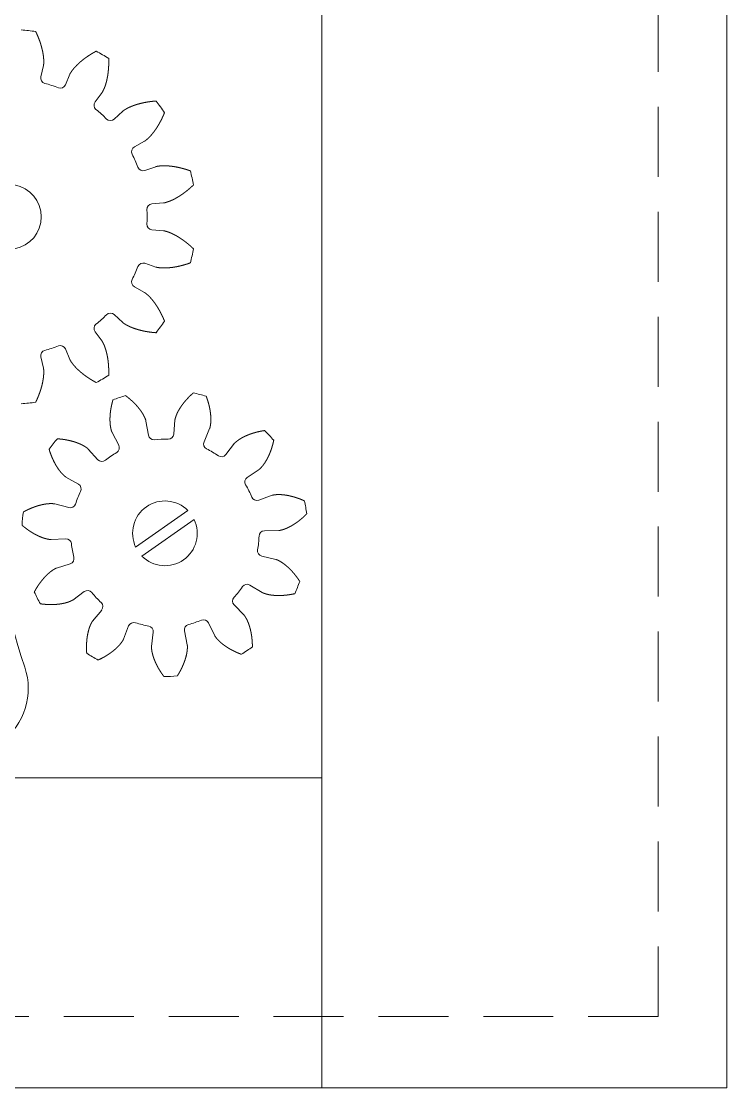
# Model space of a CAD drawing. Header units: millimetres. Extents: x 25 to 635, y 25 to 330.
# Drawn here: x 570.9 to 635, y 25.4 to 122.2 of the extents above; entities that cross this region are included whole.
import ezdxf

# ---------------------------------------------------------------- set-up
doc = ezdxf.new("R2010")
doc.units = ezdxf.units.MM
doc.header["$MEASUREMENT"] = 0
doc.linetypes.add('HIDDEN', pattern=[0.375, 0.25, -0.125])
doc.layers.get('0').update_dxf_attribs({"lineweight": 0})
for name, color, linetype, lineweight in [('Bounding Box', 7, 'Continuous', 0), ('Safe Area', 7, 'HIDDEN', 0), ('Single Set', 7, 'Continuous', 0)]:
    doc.layers.add(name, color=color, linetype=linetype, lineweight=lineweight)

# ---------------------------------------------------------------- blocks, each defined once
blk = doc.blocks.new('*U2')
at = {"layer": 'Single Set', "color": 3}
for p, q in [((15.377, 28.712), (15.611, 29.742)), ((18.016, 28.961), (17.6, 27.99)), ((20.297, 26.433), (20.929, 27.279)), ((22.809, 25.587), (22.034, 24.869)), ((23.864, 22.35), (24.786, 22.865)), ((25.815, 20.555), (24.815, 20.214)), ((25.462, 17.169), (26.514, 17.264)), ((26.514, 14.736), (25.462, 14.831)), ((24.815, 11.786), (25.815, 11.445)), ((24.786, 9.135), (23.864, 9.65)), ((22.034, 7.131), (22.809, 6.413)), ((20.929, 4.721), (20.297, 5.567)), ((17.6, 4.01), (18.016, 3.039)), ((15.611, 2.258), (15.377, 3.288)), ((25.137, -3.816), (24.919, -2.532)), ((27.554, -2.428), (27.438, -3.724)), ((21.843, -3.57), (22.446, -4.723)), ((30.193, -4.416), (30.703, -3.218)), ((32.976, -4.555), (32.178, -5.583)), ((20.56, -6.044), (19.683, -5.082)), ((17.656, -7.618), (18.787, -8.262)), ((34.121, -7.654), (35.198, -6.922)), ((36.388, -9.275), (35.16, -9.709)), ((17.914, -10.393), (16.656, -10.059)), ((35.675, -12.502), (36.977, -12.468)), ((16.322, -13.288), (17.622, -13.218)), ((18.04, -15.482), (16.8, -15.881)), ((36.705, -15.091), (35.438, -14.792)), ((34.362, -17.42), (35.475, -18.096)), ((18.265, -18.779), (19.321, -18.017)), ((33.828, -20.155), (32.924, -19.219)), ((20.897, -19.696), (20.07, -20.701)), ((22.868, -22.347), (23.345, -21.136)), ((30.598, -20.848), (31.169, -22.018)), ((25.578, -21.696), (25.426, -22.989)), ((28.67, -22.86), (28.416, -21.584))]:
    blk.add_line(p, q, dxfattribs=at)
at = {"layer": 'Single Set', "color": 1}
for points in [[(12.975, 18.895, -0.842075), (12.975, 13.105)], [(28.728, -10.654), (23.985, -13.975, -0.842075)], [(29.301, -11.474, -0.842075), (24.559, -14.794)]]:
    blk.add_lwpolyline(points, format="xyb", close=True, dxfattribs=at)
at = {"layer": 'Single Set', "color": 3}
blk.add_lwpolyline([(11.231, -8.733, 0.082387), (13.91, -24.878, -1.397795), (2.552, -24.878, 0.082387), (5.231, -8.733), (5.231, -2.816), (11.231, -2.816)], format="xyb", close=True, dxfattribs=at)
for centre, radius, start, end in [((12.475, 16), 17, 81.78773, 86.21227), ((12.475, 16), 17, 57.78773, 62.21227), ((15.865, 28.601), 0.5, 167.18967, 254.9466), ((12.475, 16), 12.549, 69.0534, 74.9466), ((17.14, 28.187), 0.5, 249.0534, 336.81033), ((20.697, 26.133), 0.5, 143.18967, 230.9466), ((12.475, 16), 17, 33.78773, 38.21227), ((12.475, 16), 12.549, 45.0534, 50.9466), ((21.694, 25.236), 0.5, 225.0534, 312.81033), ((24.108, 21.913), 0.5, 119.18967, 206.9466), ((12.475, 16), 12.549, 21.0534, 26.9466), ((24.654, 20.688), 0.5, 201.0534, 288.81033), ((12.475, 16), 17, 9.78773, 14.21227), ((25.507, 16.671), 0.5, 95.18967, 182.9466), ((12.475, 16), 12.549, 357.0534, 2.9466), ((25.507, 15.329), 0.5, 177.0534, 264.81033), ((12.475, 16), 17, 345.78773, 350.21227), ((24.654, 11.312), 0.5, 71.18967, 158.9466), ((12.475, 16), 12.549, 333.0534, 338.9466), ((24.108, 10.087), 0.5, 153.0534, 240.81033), ((12.475, 16), 12.549, 309.0534, 314.9466), ((21.694, 6.764), 0.5, 47.18967, 134.9466), ((20.697, 5.867), 0.5, 129.0534, 216.81033), ((12.475, 16), 17, 321.78773, 326.21227), ((15.865, 3.399), 0.5, 105.0534, 192.81033), ((12.475, 16), 12.549, 285.0534, 290.9466), ((17.14, 3.813), 0.5, 23.18967, 110.9466), ((12.475, 16), 17, 297.78773, 302.21227), ((26.643, -12.724), 13, 73.24016, 78.57802), ((12.475, 16), 17, 273.78773, 278.21227), ((26.643, -12.724), 13, 105.96744, 111.30529), ((25.63, -3.732), 0.5, 189.65004, 276.42606), ((26.94, -3.68), 0.5, 268.1194, 354.89542), ((26.643, -12.724), 13, 40.51289, 45.85074), ((26.643, -12.724), 13, 138.69471, 144.03256), ((22.003, -4.955), 0.5, 300.84667, 27.62269), ((26.643, -12.724), 8.549, 88.1194, 96.42606), ((30.653, -4.612), 0.5, 156.92276, 243.69879), ((26.643, -12.724), 8.549, 120.84667, 129.15333), ((26.643, -12.724), 8.549, 55.39212, 63.69879), ((31.783, -5.276), 0.5, 235.39212, 322.16815), ((20.93, -5.707), 0.5, 222.37731, 309.15333), ((34.402, -8.067), 0.5, 124.19549, 210.97151), ((18.54, -8.697), 0.5, 333.57394, 60.34996), ((26.643, -12.724), 8.549, 22.66485, 30.97151), ((26.643, -12.724), 8.549, 153.57394, 161.8806), ((34.994, -9.237), 0.5, 202.66485, 289.44087), ((18.043, -9.91), 0.5, 255.10458, 341.8806), ((26.643, -12.724), 13, 7.78562, 13.12347), ((26.643, -12.724), 13, 171.42198, 176.75984), ((35.688, -13.002), 0.5, 91.46822, 178.24424), ((17.649, -13.717), 0.5, 6.30121, 93.07724), ((26.643, -12.724), 8.549, 349.93758, 358.24424), ((26.643, -12.724), 8.549, 186.30121, 194.60788), ((35.553, -14.305), 0.5, 169.93758, 256.7136), ((17.887, -15.006), 0.5, 287.83185, 14.60788), ((34.102, -17.848), 0.5, 58.74094, 145.51697), ((26.643, -12.724), 13, 335.05835, 340.3962), ((26.643, -12.724), 13, 204.14926, 209.48711), ((19.613, -18.423), 0.5, 39.02849, 125.80451), ((26.643, -12.724), 8.549, 219.02849, 227.33515), ((26.643, -12.724), 8.549, 317.2103, 325.51697), ((20.51, -19.378), 0.5, 320.55913, 47.33515), ((33.284, -18.871), 0.5, 137.2103, 223.98633), ((23.81, -21.319), 0.5, 71.75576, 158.53178), ((26.643, -12.724), 8.549, 251.75576, 260.06242), ((25.082, -21.638), 0.5, 353.2864, 80.06242), ((28.906, -21.486), 0.5, 104.48303, 191.25906), ((26.643, -12.724), 8.549, 284.48303, 292.7897), ((30.148, -21.067), 0.5, 26.01367, 112.7897), ((26.643, -12.724), 13, 302.33107, 307.66893), ((26.643, -12.724), 13, 236.87653, 242.21438), ((26.643, -12.724), 13, 269.6038, 274.94165)]:
    blk.add_arc(centre, radius, start, end, dxfattribs=at)
for points in [[(15.611, 29.742), (15.613, 29.751), (15.617, 29.767), (15.621, 29.793), (15.626, 29.827), (15.63, 29.869), (15.633, 29.912), (15.634, 29.955), (15.636, 29.999), (15.637, 30.042), (15.637, 30.085), (15.637, 30.129), (15.637, 30.172), (15.636, 30.216), (15.634, 30.259), (15.632, 30.303), (15.629, 30.347), (15.625, 30.391), (15.622, 30.435), (15.617, 30.479), (15.613, 30.523), (15.608, 30.567), (15.602, 30.611), (15.597, 30.655), (15.59, 30.699), (15.584, 30.744), (15.577, 30.788), (15.569, 30.832), (15.561, 30.877), (15.553, 30.921), (15.545, 30.965), (15.536, 31.01), (15.527, 31.054), (15.517, 31.098), (15.507, 31.143), (15.497, 31.187), (15.486, 31.232), (15.475, 31.276), (15.464, 31.321), (15.453, 31.365), (15.441, 31.409), (15.428, 31.454), (15.416, 31.498), (15.403, 31.543), (15.39, 31.587), (15.376, 31.632), (15.363, 31.676), (15.349, 31.721), (15.334, 31.765), (15.319, 31.809), (15.304, 31.854), (15.289, 31.898), (15.274, 31.943), (15.258, 31.987), (15.242, 32.031), (15.225, 32.076), (15.209, 32.12), (15.192, 32.164), (15.174, 32.209), (15.157, 32.253), (15.139, 32.297), (15.121, 32.341), (15.102, 32.385), (15.084, 32.43), (15.065, 32.474), (15.046, 32.518), (15.026, 32.562), (15.006, 32.606), (14.986, 32.65), (14.966, 32.694), (14.946, 32.738), (14.929, 32.773), (14.916, 32.799), (14.908, 32.817), (14.904, 32.826)], [(18.016, 28.961), (18.019, 28.969), (18.026, 28.984), (18.038, 29.008), (18.054, 29.038), (18.076, 29.075), (18.099, 29.111), (18.123, 29.147), (18.147, 29.183), (18.172, 29.218), (18.197, 29.254), (18.222, 29.289), (18.248, 29.324), (18.274, 29.358), (18.301, 29.393), (18.329, 29.427), (18.357, 29.461), (18.386, 29.494), (18.415, 29.527), (18.444, 29.56), (18.474, 29.593), (18.504, 29.626), (18.534, 29.659), (18.564, 29.691), (18.596, 29.723), (18.627, 29.755), (18.659, 29.787), (18.691, 29.818), (18.723, 29.849), (18.756, 29.88), (18.789, 29.911), (18.822, 29.942), (18.855, 29.972), (18.889, 30.003), (18.923, 30.033), (18.958, 30.063), (18.992, 30.092), (19.027, 30.122), (19.063, 30.151), (19.098, 30.18), (19.134, 30.209), (19.17, 30.238), (19.206, 30.267), (19.243, 30.295), (19.28, 30.323), (19.317, 30.351), (19.354, 30.379), (19.391, 30.407), (19.429, 30.434), (19.467, 30.462), (19.505, 30.489), (19.544, 30.516), (19.582, 30.543), (19.621, 30.569), (19.66, 30.596), (19.7, 30.622), (19.739, 30.648), (19.779, 30.674), (19.819, 30.699), (19.859, 30.725), (19.9, 30.75), (19.94, 30.775), (19.981, 30.8), (20.022, 30.825), (20.064, 30.85), (20.105, 30.874), (20.147, 30.898), (20.189, 30.922), (20.231, 30.946), (20.273, 30.97), (20.315, 30.993), (20.349, 31.012), (20.375, 31.026), (20.392, 31.035), (20.401, 31.04)], [(20.929, 27.279), (20.935, 27.286), (20.945, 27.299), (20.959, 27.321), (20.977, 27.35), (20.998, 27.387), (21.018, 27.425), (21.037, 27.464), (21.056, 27.503), (21.075, 27.542), (21.093, 27.581), (21.111, 27.621), (21.128, 27.661), (21.145, 27.701), (21.161, 27.742), (21.176, 27.783), (21.192, 27.824), (21.206, 27.866), (21.221, 27.907), (21.235, 27.949), (21.249, 27.991), (21.262, 28.034), (21.275, 28.076), (21.288, 28.119), (21.3, 28.162), (21.312, 28.205), (21.323, 28.248), (21.335, 28.292), (21.345, 28.335), (21.356, 28.379), (21.366, 28.423), (21.376, 28.467), (21.386, 28.511), (21.395, 28.556), (21.404, 28.601), (21.413, 28.645), (21.421, 28.69), (21.429, 28.735), (21.437, 28.78), (21.445, 28.826), (21.452, 28.871), (21.459, 28.917), (21.465, 28.962), (21.472, 29.008), (21.478, 29.054), (21.484, 29.1), (21.489, 29.147), (21.494, 29.193), (21.499, 29.239), (21.504, 29.286), (21.508, 29.332), (21.512, 29.379), (21.516, 29.426), (21.52, 29.473), (21.523, 29.52), (21.526, 29.567), (21.529, 29.615), (21.531, 29.662), (21.534, 29.71), (21.536, 29.757), (21.537, 29.805), (21.539, 29.853), (21.54, 29.9), (21.541, 29.948), (21.541, 29.996), (21.542, 30.044), (21.542, 30.093), (21.542, 30.141), (21.541, 30.189), (21.541, 30.238), (21.54, 30.286), (21.539, 30.325), (21.538, 30.354), (21.538, 30.374), (21.537, 30.383)], [(22.809, 25.587), (22.815, 25.593), (22.828, 25.604), (22.847, 25.621), (22.874, 25.642), (22.909, 25.667), (22.945, 25.69), (22.982, 25.713), (23.018, 25.736), (23.055, 25.759), (23.093, 25.781), (23.13, 25.803), (23.168, 25.824), (23.206, 25.845), (23.245, 25.865), (23.284, 25.885), (23.324, 25.904), (23.363, 25.923), (23.403, 25.942), (23.444, 25.96), (23.484, 25.979), (23.525, 25.996), (23.566, 26.014), (23.607, 26.031), (23.648, 26.047), (23.69, 26.064), (23.732, 26.08), (23.774, 26.095), (23.816, 26.111), (23.858, 26.126), (23.901, 26.141), (23.944, 26.155), (23.987, 26.169), (24.03, 26.183), (24.074, 26.197), (24.117, 26.21), (24.161, 26.223), (24.205, 26.236), (24.249, 26.249), (24.293, 26.261), (24.338, 26.273), (24.382, 26.284), (24.427, 26.296), (24.472, 26.307), (24.517, 26.318), (24.562, 26.328), (24.608, 26.338), (24.653, 26.348), (24.699, 26.358), (24.745, 26.368), (24.791, 26.377), (24.837, 26.386), (24.883, 26.395), (24.929, 26.403), (24.976, 26.411), (25.022, 26.419), (25.069, 26.427), (25.116, 26.434), (25.163, 26.442), (25.21, 26.448), (25.257, 26.455), (25.305, 26.462), (25.352, 26.468), (25.4, 26.474), (25.447, 26.479), (25.495, 26.485), (25.543, 26.49), (25.591, 26.495), (25.639, 26.5), (25.687, 26.504), (25.736, 26.508), (25.774, 26.511), (25.804, 26.514), (25.823, 26.515), (25.833, 26.516)], [(24.786, 22.865), (24.794, 22.869), (24.808, 22.878), (24.83, 22.891), (24.859, 22.911), (24.893, 22.936), (24.927, 22.963), (24.96, 22.99), (24.993, 23.018), (25.026, 23.047), (25.058, 23.075), (25.091, 23.104), (25.123, 23.134), (25.155, 23.164), (25.186, 23.194), (25.217, 23.225), (25.247, 23.257), (25.278, 23.289), (25.308, 23.321), (25.338, 23.353), (25.367, 23.386), (25.397, 23.419), (25.426, 23.453), (25.455, 23.487), (25.484, 23.521), (25.512, 23.556), (25.54, 23.59), (25.568, 23.626), (25.596, 23.661), (25.623, 23.697), (25.65, 23.733), (25.678, 23.769), (25.704, 23.806), (25.731, 23.842), (25.757, 23.879), (25.783, 23.917), (25.809, 23.954), (25.835, 23.992), (25.861, 24.03), (25.886, 24.069), (25.911, 24.107), (25.936, 24.146), (25.96, 24.185), (25.985, 24.225), (26.009, 24.264), (26.033, 24.304), (26.057, 24.344), (26.081, 24.384), (26.104, 24.424), (26.127, 24.465), (26.15, 24.506), (26.173, 24.547), (26.195, 24.588), (26.218, 24.63), (26.24, 24.671), (26.262, 24.713), (26.284, 24.755), (26.305, 24.798), (26.327, 24.84), (26.348, 24.883), (26.369, 24.926), (26.389, 24.969), (26.41, 25.012), (26.43, 25.055), (26.45, 25.099), (26.47, 25.143), (26.49, 25.187), (26.51, 25.231), (26.529, 25.275), (26.548, 25.319), (26.567, 25.364), (26.582, 25.4), (26.593, 25.427), (26.6, 25.445), (26.604, 25.454)], [(25.815, 20.555), (25.823, 20.558), (25.839, 20.563), (25.864, 20.57), (25.897, 20.579), (25.939, 20.587), (25.981, 20.594), (26.024, 20.6), (26.067, 20.606), (26.11, 20.612), (26.153, 20.617), (26.196, 20.621), (26.239, 20.626), (26.283, 20.629), (26.327, 20.632), (26.37, 20.634), (26.414, 20.636), (26.458, 20.637), (26.502, 20.638), (26.547, 20.638), (26.591, 20.638), (26.635, 20.638), (26.68, 20.637), (26.724, 20.636), (26.769, 20.634), (26.813, 20.632), (26.858, 20.63), (26.903, 20.627), (26.948, 20.624), (26.993, 20.621), (27.038, 20.617), (27.083, 20.613), (27.128, 20.608), (27.173, 20.603), (27.218, 20.598), (27.264, 20.592), (27.309, 20.587), (27.354, 20.58), (27.4, 20.574), (27.445, 20.567), (27.49, 20.56), (27.536, 20.552), (27.581, 20.544), (27.627, 20.536), (27.673, 20.528), (27.718, 20.519), (27.764, 20.51), (27.81, 20.501), (27.855, 20.491), (27.901, 20.481), (27.947, 20.471), (27.992, 20.46), (28.038, 20.449), (28.084, 20.438), (28.13, 20.427), (28.176, 20.415), (28.221, 20.403), (28.267, 20.391), (28.313, 20.378), (28.359, 20.365), (28.405, 20.352), (28.451, 20.339), (28.496, 20.325), (28.542, 20.311), (28.588, 20.297), (28.634, 20.283), (28.68, 20.268), (28.726, 20.253), (28.772, 20.238), (28.818, 20.222), (28.863, 20.206), (28.9, 20.193), (28.928, 20.184), (28.946, 20.177), (28.955, 20.174)], [(26.514, 17.264), (26.523, 17.265), (26.54, 17.267), (26.565, 17.27), (26.599, 17.276), (26.641, 17.286), (26.682, 17.296), (26.724, 17.308), (26.765, 17.32), (26.807, 17.333), (26.848, 17.346), (26.89, 17.359), (26.931, 17.373), (26.972, 17.387), (27.013, 17.402), (27.054, 17.418), (27.095, 17.434), (27.135, 17.451), (27.176, 17.469), (27.217, 17.486), (27.257, 17.504), (27.297, 17.522), (27.338, 17.541), (27.378, 17.56), (27.418, 17.58), (27.458, 17.6), (27.498, 17.62), (27.538, 17.641), (27.577, 17.662), (27.617, 17.684), (27.657, 17.705), (27.696, 17.728), (27.735, 17.75), (27.775, 17.773), (27.814, 17.796), (27.853, 17.82), (27.892, 17.843), (27.931, 17.867), (27.97, 17.892), (28.008, 17.917), (28.047, 17.942), (28.085, 17.967), (28.124, 17.993), (28.162, 18.019), (28.2, 18.045), (28.238, 18.071), (28.276, 18.098), (28.314, 18.125), (28.352, 18.153), (28.39, 18.181), (28.428, 18.208), (28.465, 18.237), (28.502, 18.265), (28.54, 18.294), (28.577, 18.323), (28.614, 18.352), (28.651, 18.382), (28.688, 18.412), (28.725, 18.442), (28.761, 18.472), (28.798, 18.503), (28.834, 18.534), (28.871, 18.565), (28.907, 18.596), (28.943, 18.628), (28.979, 18.66), (29.015, 18.692), (29.051, 18.724), (29.086, 18.757), (29.122, 18.79), (29.157, 18.823), (29.186, 18.85), (29.207, 18.87), (29.221, 18.883), (29.228, 18.89)], [(26.514, 14.736), (26.523, 14.735), (26.54, 14.733), (26.565, 14.73), (26.599, 14.724), (26.641, 14.714), (26.682, 14.704), (26.724, 14.692), (26.765, 14.68), (26.807, 14.667), (26.848, 14.654), (26.89, 14.641), (26.931, 14.627), (26.972, 14.613), (27.013, 14.598), (27.054, 14.582), (27.095, 14.566), (27.135, 14.549), (27.176, 14.531), (27.217, 14.514), (27.257, 14.496), (27.297, 14.478), (27.338, 14.459), (27.378, 14.44), (27.418, 14.42), (27.458, 14.4), (27.498, 14.38), (27.538, 14.359), (27.577, 14.338), (27.617, 14.316), (27.657, 14.295), (27.696, 14.272), (27.735, 14.25), (27.775, 14.227), (27.814, 14.204), (27.853, 14.18), (27.892, 14.157), (27.931, 14.133), (27.97, 14.108), (28.008, 14.083), (28.047, 14.058), (28.085, 14.033), (28.124, 14.007), (28.162, 13.981), (28.2, 13.955), (28.238, 13.929), (28.276, 13.902), (28.314, 13.875), (28.352, 13.847), (28.39, 13.819), (28.428, 13.792), (28.465, 13.763), (28.502, 13.735), (28.54, 13.706), (28.577, 13.677), (28.614, 13.648), (28.651, 13.618), (28.688, 13.588), (28.725, 13.558), (28.761, 13.528), (28.798, 13.497), (28.834, 13.466), (28.871, 13.435), (28.907, 13.404), (28.943, 13.372), (28.979, 13.34), (29.015, 13.308), (29.051, 13.276), (29.086, 13.243), (29.122, 13.21), (29.157, 13.177), (29.186, 13.15), (29.207, 13.13), (29.221, 13.117), (29.228, 13.11)], [(25.815, 11.445), (25.823, 11.442), (25.839, 11.437), (25.864, 11.43), (25.897, 11.421), (25.939, 11.413), (25.981, 11.406), (26.024, 11.4), (26.067, 11.394), (26.11, 11.388), (26.153, 11.383), (26.196, 11.379), (26.239, 11.374), (26.283, 11.371), (26.327, 11.368), (26.37, 11.366), (26.414, 11.364), (26.458, 11.363), (26.502, 11.362), (26.547, 11.362), (26.591, 11.362), (26.635, 11.362), (26.68, 11.363), (26.724, 11.364), (26.769, 11.366), (26.813, 11.368), (26.858, 11.37), (26.903, 11.373), (26.948, 11.376), (26.993, 11.379), (27.038, 11.383), (27.083, 11.387), (27.128, 11.392), (27.173, 11.397), (27.218, 11.402), (27.264, 11.408), (27.309, 11.413), (27.354, 11.42), (27.4, 11.426), (27.445, 11.433), (27.49, 11.44), (27.536, 11.448), (27.581, 11.456), (27.627, 11.464), (27.673, 11.472), (27.718, 11.481), (27.764, 11.49), (27.81, 11.499), (27.855, 11.509), (27.901, 11.519), (27.947, 11.529), (27.992, 11.54), (28.038, 11.551), (28.084, 11.562), (28.13, 11.573), (28.176, 11.585), (28.221, 11.597), (28.267, 11.609), (28.313, 11.622), (28.359, 11.635), (28.405, 11.648), (28.451, 11.661), (28.496, 11.675), (28.542, 11.689), (28.588, 11.703), (28.634, 11.717), (28.68, 11.732), (28.726, 11.747), (28.772, 11.762), (28.818, 11.778), (28.863, 11.794), (28.9, 11.807), (28.928, 11.816), (28.946, 11.823), (28.955, 11.826)], [(24.786, 9.135), (24.794, 9.131), (24.808, 9.122), (24.83, 9.109), (24.859, 9.089), (24.893, 9.064), (24.927, 9.037), (24.96, 9.01), (24.993, 8.982), (25.026, 8.953), (25.058, 8.925), (25.091, 8.896), (25.123, 8.866), (25.155, 8.836), (25.186, 8.806), (25.217, 8.775), (25.247, 8.743), (25.278, 8.711), (25.308, 8.679), (25.338, 8.647), (25.367, 8.614), (25.397, 8.581), (25.426, 8.547), (25.455, 8.513), (25.484, 8.479), (25.512, 8.444), (25.54, 8.41), (25.568, 8.374), (25.596, 8.339), (25.623, 8.303), (25.65, 8.267), (25.678, 8.231), (25.704, 8.194), (25.731, 8.158), (25.757, 8.121), (25.783, 8.083), (25.809, 8.046), (25.835, 8.008), (25.861, 7.97), (25.886, 7.931), (25.911, 7.893), (25.936, 7.854), (25.96, 7.815), (25.985, 7.775), (26.009, 7.736), (26.033, 7.696), (26.057, 7.656), (26.081, 7.616), (26.104, 7.576), (26.127, 7.535), (26.15, 7.494), (26.173, 7.453), (26.195, 7.412), (26.218, 7.37), (26.24, 7.329), (26.262, 7.287), (26.284, 7.245), (26.305, 7.202), (26.327, 7.16), (26.348, 7.117), (26.369, 7.074), (26.389, 7.031), (26.41, 6.988), (26.43, 6.945), (26.45, 6.901), (26.47, 6.857), (26.49, 6.813), (26.51, 6.769), (26.529, 6.725), (26.548, 6.681), (26.567, 6.636), (26.582, 6.6), (26.593, 6.573), (26.6, 6.555), (26.604, 6.546)], [(22.809, 6.413), (22.815, 6.407), (22.828, 6.396), (22.847, 6.379), (22.874, 6.358), (22.909, 6.333), (22.945, 6.31), (22.982, 6.287), (23.018, 6.264), (23.055, 6.241), (23.093, 6.219), (23.13, 6.197), (23.168, 6.176), (23.206, 6.155), (23.245, 6.135), (23.284, 6.115), (23.324, 6.096), (23.363, 6.077), (23.403, 6.058), (23.444, 6.04), (23.484, 6.021), (23.525, 6.004), (23.566, 5.986), (23.607, 5.969), (23.648, 5.953), (23.69, 5.936), (23.732, 5.92), (23.774, 5.905), (23.816, 5.889), (23.858, 5.874), (23.901, 5.859), (23.944, 5.845), (23.987, 5.831), (24.03, 5.817), (24.074, 5.803), (24.117, 5.79), (24.161, 5.777), (24.205, 5.764), (24.249, 5.751), (24.293, 5.739), (24.338, 5.727), (24.382, 5.716), (24.427, 5.704), (24.472, 5.693), (24.517, 5.682), (24.562, 5.672), (24.608, 5.662), (24.653, 5.652), (24.699, 5.642), (24.745, 5.632), (24.791, 5.623), (24.837, 5.614), (24.883, 5.605), (24.929, 5.597), (24.976, 5.589), (25.022, 5.581), (25.069, 5.573), (25.116, 5.566), (25.163, 5.558), (25.21, 5.552), (25.257, 5.545), (25.305, 5.538), (25.352, 5.532), (25.4, 5.526), (25.447, 5.521), (25.495, 5.515), (25.543, 5.51), (25.591, 5.505), (25.639, 5.5), (25.687, 5.496), (25.736, 5.492), (25.774, 5.489), (25.804, 5.486), (25.823, 5.485), (25.833, 5.484)], [(20.929, 4.721), (20.935, 4.714), (20.945, 4.701), (20.959, 4.679), (20.977, 4.65), (20.998, 4.613), (21.018, 4.575), (21.037, 4.536), (21.056, 4.497), (21.075, 4.458), (21.093, 4.419), (21.111, 4.379), (21.128, 4.339), (21.145, 4.299), (21.161, 4.258), (21.176, 4.217), (21.192, 4.176), (21.206, 4.134), (21.221, 4.093), (21.235, 4.051), (21.249, 4.009), (21.262, 3.966), (21.275, 3.924), (21.288, 3.881), (21.3, 3.838), (21.312, 3.795), (21.323, 3.752), (21.335, 3.708), (21.345, 3.665), (21.356, 3.621), (21.366, 3.577), (21.376, 3.533), (21.386, 3.489), (21.395, 3.444), (21.404, 3.399), (21.413, 3.355), (21.421, 3.31), (21.429, 3.265), (21.437, 3.22), (21.445, 3.174), (21.452, 3.129), (21.459, 3.083), (21.465, 3.038), (21.472, 2.992), (21.478, 2.946), (21.484, 2.9), (21.489, 2.853), (21.494, 2.807), (21.499, 2.761), (21.504, 2.714), (21.508, 2.668), (21.512, 2.621), (21.516, 2.574), (21.52, 2.527), (21.523, 2.48), (21.526, 2.433), (21.529, 2.385), (21.531, 2.338), (21.534, 2.29), (21.536, 2.243), (21.537, 2.195), (21.539, 2.147), (21.54, 2.1), (21.541, 2.052), (21.541, 2.004), (21.542, 1.956), (21.542, 1.907), (21.542, 1.859), (21.541, 1.811), (21.541, 1.762), (21.54, 1.714), (21.539, 1.675), (21.538, 1.646), (21.538, 1.626), (21.537, 1.617)], [(18.016, 3.039), (18.019, 3.031), (18.026, 3.016), (18.038, 2.992), (18.054, 2.962), (18.076, 2.925), (18.099, 2.889), (18.123, 2.853), (18.147, 2.817), (18.172, 2.782), (18.197, 2.746), (18.222, 2.711), (18.248, 2.676), (18.274, 2.642), (18.301, 2.607), (18.329, 2.573), (18.357, 2.539), (18.386, 2.506), (18.415, 2.473), (18.444, 2.44), (18.474, 2.407), (18.504, 2.374), (18.534, 2.341), (18.564, 2.309), (18.596, 2.277), (18.627, 2.245), (18.659, 2.213), (18.691, 2.182), (18.723, 2.151), (18.756, 2.12), (18.789, 2.089), (18.822, 2.058), (18.855, 2.028), (18.889, 1.997), (18.923, 1.967), (18.958, 1.937), (18.992, 1.908), (19.027, 1.878), (19.063, 1.849), (19.098, 1.82), (19.134, 1.791), (19.17, 1.762), (19.206, 1.733), (19.243, 1.705), (19.28, 1.677), (19.317, 1.649), (19.354, 1.621), (19.391, 1.593), (19.429, 1.566), (19.467, 1.538), (19.505, 1.511), (19.544, 1.484), (19.582, 1.457), (19.621, 1.431), (19.66, 1.404), (19.7, 1.378), (19.739, 1.352), (19.779, 1.326), (19.819, 1.301), (19.859, 1.275), (19.9, 1.25), (19.94, 1.225), (19.981, 1.2), (20.022, 1.175), (20.064, 1.15), (20.105, 1.126), (20.147, 1.102), (20.189, 1.078), (20.231, 1.054), (20.273, 1.03), (20.315, 1.007), (20.349, 0.988), (20.375, 0.974), (20.392, 0.965), (20.401, 0.96)], [(15.611, 2.258), (15.613, 2.249), (15.617, 2.233), (15.621, 2.207), (15.626, 2.173), (15.63, 2.131), (15.633, 2.088), (15.634, 2.045), (15.636, 2.001), (15.637, 1.958), (15.637, 1.915), (15.637, 1.871), (15.637, 1.828), (15.636, 1.784), (15.634, 1.741), (15.632, 1.697), (15.629, 1.653), (15.625, 1.609), (15.622, 1.565), (15.617, 1.521), (15.613, 1.477), (15.608, 1.433), (15.602, 1.389), (15.597, 1.345), (15.59, 1.301), (15.584, 1.256), (15.577, 1.212), (15.569, 1.168), (15.561, 1.123), (15.553, 1.079), (15.545, 1.035), (15.536, 0.99), (15.527, 0.946), (15.517, 0.902), (15.507, 0.857), (15.497, 0.813), (15.486, 0.768), (15.475, 0.724), (15.464, 0.679), (15.453, 0.635), (15.441, 0.591), (15.428, 0.546), (15.416, 0.502), (15.403, 0.457), (15.39, 0.413), (15.376, 0.368), (15.363, 0.324), (15.349, 0.279), (15.334, 0.235), (15.319, 0.191), (15.304, 0.146), (15.289, 0.102), (15.274, 0.057), (15.258, 0.013), (15.242, -0.031), (15.225, -0.076), (15.209, -0.12), (15.192, -0.164), (15.174, -0.209), (15.157, -0.253), (15.139, -0.297), (15.121, -0.341), (15.102, -0.385), (15.084, -0.43), (15.065, -0.474), (15.046, -0.518), (15.026, -0.562), (15.006, -0.606), (14.986, -0.65), (14.966, -0.694), (14.946, -0.738), (14.929, -0.773), (14.916, -0.799), (14.908, -0.817), (14.904, -0.826)], [(27.554, -2.428), (27.555, -2.42), (27.556, -2.404), (27.56, -2.381), (27.565, -2.349), (27.575, -2.311), (27.585, -2.273), (27.597, -2.235), (27.609, -2.196), (27.621, -2.158), (27.634, -2.12), (27.647, -2.082), (27.661, -2.044), (27.676, -2.007), (27.691, -1.969), (27.707, -1.932), (27.724, -1.894), (27.741, -1.857), (27.758, -1.82), (27.776, -1.783), (27.794, -1.746), (27.812, -1.709), (27.831, -1.672), (27.851, -1.635), (27.871, -1.599), (27.891, -1.562), (27.912, -1.526), (27.933, -1.49), (27.955, -1.454), (27.976, -1.418), (27.999, -1.382), (28.021, -1.346), (28.044, -1.31), (28.068, -1.275), (28.091, -1.239), (28.115, -1.204), (28.14, -1.168), (28.164, -1.133), (28.189, -1.098), (28.215, -1.063), (28.24, -1.029), (28.266, -0.994), (28.293, -0.959), (28.319, -0.925), (28.346, -0.891), (28.374, -0.856), (28.401, -0.822), (28.429, -0.788), (28.457, -0.755), (28.486, -0.721), (28.514, -0.687), (28.543, -0.654), (28.573, -0.62), (28.602, -0.587), (28.632, -0.554), (28.663, -0.521), (28.693, -0.488), (28.724, -0.456), (28.755, -0.423), (28.786, -0.391), (28.818, -0.358), (28.85, -0.326), (28.882, -0.294), (28.914, -0.262), (28.947, -0.231), (28.98, -0.199), (29.013, -0.168), (29.047, -0.136), (29.08, -0.105), (29.114, -0.074), (29.148, -0.043), (29.176, -0.018), (29.197, 0), (29.211, 0.012), (29.218, 0.018)], [(21.843, -3.57), (21.839, -3.563), (21.832, -3.549), (21.822, -3.527), (21.81, -3.498), (21.797, -3.46), (21.785, -3.422), (21.774, -3.384), (21.764, -3.346), (21.754, -3.307), (21.744, -3.268), (21.735, -3.229), (21.726, -3.189), (21.718, -3.15), (21.71, -3.11), (21.703, -3.07), (21.697, -3.029), (21.691, -2.989), (21.686, -2.948), (21.68, -2.907), (21.676, -2.866), (21.671, -2.825), (21.668, -2.784), (21.664, -2.743), (21.661, -2.701), (21.659, -2.66), (21.656, -2.618), (21.655, -2.576), (21.653, -2.534), (21.652, -2.492), (21.651, -2.449), (21.651, -2.407), (21.651, -2.365), (21.651, -2.322), (21.652, -2.279), (21.653, -2.237), (21.655, -2.194), (21.656, -2.151), (21.658, -2.108), (21.661, -2.065), (21.664, -2.022), (21.667, -1.979), (21.67, -1.935), (21.674, -1.892), (21.678, -1.848), (21.683, -1.805), (21.687, -1.761), (21.692, -1.718), (21.698, -1.674), (21.704, -1.63), (21.71, -1.586), (21.716, -1.543), (21.723, -1.499), (21.73, -1.455), (21.737, -1.411), (21.745, -1.367), (21.753, -1.323), (21.761, -1.278), (21.769, -1.234), (21.778, -1.19), (21.787, -1.146), (21.797, -1.101), (21.806, -1.057), (21.816, -1.013), (21.827, -0.968), (21.837, -0.924), (21.848, -0.88), (21.859, -0.835), (21.871, -0.791), (21.883, -0.746), (21.895, -0.702), (21.905, -0.666), (21.912, -0.639), (21.917, -0.622), (21.92, -0.613)], [(24.919, -2.532), (24.918, -2.525), (24.915, -2.509), (24.91, -2.486), (24.902, -2.455), (24.889, -2.418), (24.876, -2.38), (24.861, -2.343), (24.846, -2.306), (24.831, -2.269), (24.815, -2.232), (24.799, -2.195), (24.782, -2.159), (24.764, -2.122), (24.746, -2.086), (24.727, -2.05), (24.708, -2.014), (24.688, -1.978), (24.668, -1.942), (24.647, -1.907), (24.626, -1.871), (24.605, -1.836), (24.583, -1.801), (24.56, -1.766), (24.538, -1.731), (24.515, -1.696), (24.491, -1.662), (24.467, -1.627), (24.443, -1.593), (24.418, -1.559), (24.393, -1.525), (24.368, -1.491), (24.342, -1.457), (24.316, -1.423), (24.29, -1.39), (24.263, -1.357), (24.236, -1.323), (24.208, -1.29), (24.181, -1.257), (24.153, -1.225), (24.124, -1.192), (24.096, -1.159), (24.067, -1.127), (24.037, -1.095), (24.008, -1.063), (23.978, -1.031), (23.948, -0.999), (23.917, -0.967), (23.886, -0.936), (23.855, -0.905), (23.824, -0.873), (23.792, -0.842), (23.76, -0.811), (23.728, -0.781), (23.696, -0.75), (23.663, -0.72), (23.63, -0.689), (23.597, -0.659), (23.563, -0.629), (23.529, -0.599), (23.495, -0.57), (23.461, -0.54), (23.427, -0.511), (23.392, -0.482), (23.357, -0.453), (23.321, -0.424), (23.286, -0.395), (23.25, -0.366), (23.214, -0.338), (23.177, -0.31), (23.141, -0.282), (23.111, -0.259), (23.089, -0.242), (23.074, -0.231), (23.067, -0.226)], [(30.703, -3.218), (30.706, -3.211), (30.712, -3.196), (30.72, -3.174), (30.73, -3.144), (30.74, -3.106), (30.749, -3.067), (30.756, -3.028), (30.764, -2.988), (30.771, -2.949), (30.778, -2.909), (30.784, -2.87), (30.79, -2.83), (30.795, -2.789), (30.799, -2.749), (30.803, -2.709), (30.806, -2.668), (30.808, -2.627), (30.811, -2.586), (30.812, -2.545), (30.814, -2.504), (30.815, -2.462), (30.815, -2.421), (30.816, -2.38), (30.815, -2.338), (30.815, -2.296), (30.813, -2.254), (30.812, -2.212), (30.81, -2.17), (30.808, -2.128), (30.805, -2.086), (30.802, -2.044), (30.799, -2.002), (30.795, -1.959), (30.791, -1.917), (30.787, -1.874), (30.782, -1.832), (30.777, -1.789), (30.771, -1.746), (30.765, -1.704), (30.759, -1.661), (30.752, -1.618), (30.745, -1.575), (30.738, -1.532), (30.731, -1.489), (30.723, -1.446), (30.715, -1.403), (30.706, -1.36), (30.697, -1.317), (30.688, -1.274), (30.679, -1.23), (30.669, -1.187), (30.659, -1.144), (30.648, -1.101), (30.637, -1.057), (30.626, -1.014), (30.615, -0.971), (30.603, -0.927), (30.591, -0.884), (30.579, -0.841), (30.566, -0.797), (30.553, -0.754), (30.54, -0.711), (30.527, -0.667), (30.513, -0.624), (30.499, -0.58), (30.484, -0.537), (30.47, -0.493), (30.455, -0.45), (30.44, -0.407), (30.424, -0.363), (30.411, -0.329), (30.402, -0.303), (30.395, -0.285), (30.392, -0.276)], [(32.976, -4.555), (32.981, -4.549), (32.991, -4.536), (33.006, -4.518), (33.028, -4.495), (33.057, -4.468), (33.086, -4.441), (33.117, -4.415), (33.147, -4.39), (33.178, -4.365), (33.21, -4.339), (33.242, -4.315), (33.274, -4.29), (33.306, -4.266), (33.34, -4.243), (33.373, -4.22), (33.407, -4.198), (33.442, -4.175), (33.476, -4.154), (33.511, -4.132), (33.547, -4.111), (33.582, -4.09), (33.618, -4.069), (33.654, -4.049), (33.691, -4.029), (33.728, -4.009), (33.765, -3.99), (33.802, -3.971), (33.84, -3.952), (33.878, -3.933), (33.916, -3.915), (33.954, -3.897), (33.993, -3.88), (34.032, -3.862), (34.071, -3.845), (34.11, -3.828), (34.15, -3.812), (34.189, -3.796), (34.229, -3.78), (34.27, -3.764), (34.31, -3.749), (34.351, -3.734), (34.391, -3.719), (34.432, -3.704), (34.474, -3.69), (34.515, -3.676), (34.557, -3.662), (34.599, -3.649), (34.641, -3.635), (34.683, -3.622), (34.725, -3.61), (34.768, -3.597), (34.81, -3.585), (34.853, -3.573), (34.896, -3.562), (34.94, -3.55), (34.983, -3.539), (35.026, -3.528), (35.07, -3.518), (35.114, -3.507), (35.158, -3.497), (35.202, -3.487), (35.247, -3.478), (35.291, -3.468), (35.336, -3.459), (35.381, -3.451), (35.426, -3.442), (35.471, -3.434), (35.516, -3.426), (35.561, -3.418), (35.607, -3.411), (35.643, -3.405), (35.671, -3.401), (35.689, -3.398), (35.698, -3.396)], [(19.683, -5.082), (19.677, -5.076), (19.667, -5.065), (19.65, -5.048), (19.626, -5.027), (19.596, -5.002), (19.564, -4.978), (19.532, -4.955), (19.499, -4.932), (19.466, -4.909), (19.433, -4.886), (19.399, -4.864), (19.365, -4.842), (19.331, -4.821), (19.296, -4.8), (19.26, -4.78), (19.225, -4.76), (19.189, -4.741), (19.152, -4.722), (19.116, -4.703), (19.079, -4.685), (19.042, -4.667), (19.004, -4.649), (18.967, -4.632), (18.929, -4.615), (18.89, -4.598), (18.852, -4.581), (18.813, -4.565), (18.774, -4.55), (18.735, -4.534), (18.695, -4.519), (18.656, -4.504), (18.616, -4.49), (18.576, -4.476), (18.535, -4.462), (18.495, -4.448), (18.454, -4.435), (18.413, -4.422), (18.372, -4.409), (18.331, -4.397), (18.289, -4.385), (18.248, -4.373), (18.206, -4.361), (18.164, -4.35), (18.121, -4.339), (18.079, -4.328), (18.036, -4.318), (17.994, -4.308), (17.951, -4.298), (17.908, -4.288), (17.864, -4.279), (17.821, -4.27), (17.778, -4.261), (17.734, -4.253), (17.69, -4.244), (17.646, -4.237), (17.602, -4.229), (17.558, -4.222), (17.513, -4.214), (17.469, -4.208), (17.424, -4.201), (17.379, -4.195), (17.334, -4.189), (17.289, -4.183), (17.244, -4.177), (17.198, -4.172), (17.153, -4.167), (17.107, -4.163), (17.062, -4.158), (17.016, -4.154), (16.97, -4.15), (16.933, -4.147), (16.905, -4.145), (16.887, -4.144), (16.878, -4.143)], [(35.198, -6.922), (35.204, -6.918), (35.217, -6.909), (35.236, -6.894), (35.261, -6.874), (35.29, -6.847), (35.318, -6.819), (35.346, -6.791), (35.373, -6.762), (35.401, -6.732), (35.428, -6.703), (35.454, -6.673), (35.481, -6.642), (35.507, -6.611), (35.532, -6.579), (35.557, -6.547), (35.582, -6.515), (35.606, -6.482), (35.63, -6.448), (35.654, -6.415), (35.677, -6.381), (35.701, -6.347), (35.723, -6.312), (35.746, -6.277), (35.768, -6.242), (35.79, -6.207), (35.812, -6.171), (35.833, -6.135), (35.854, -6.099), (35.875, -6.062), (35.896, -6.025), (35.916, -5.988), (35.936, -5.95), (35.956, -5.913), (35.976, -5.875), (35.995, -5.837), (36.014, -5.798), (36.032, -5.76), (36.051, -5.721), (36.069, -5.682), (36.087, -5.642), (36.105, -5.603), (36.122, -5.563), (36.139, -5.523), (36.156, -5.483), (36.173, -5.442), (36.189, -5.401), (36.205, -5.361), (36.221, -5.319), (36.237, -5.278), (36.252, -5.237), (36.267, -5.195), (36.282, -5.153), (36.297, -5.111), (36.311, -5.069), (36.325, -5.027), (36.339, -4.984), (36.352, -4.941), (36.366, -4.898), (36.379, -4.855), (36.392, -4.812), (36.404, -4.768), (36.417, -4.725), (36.429, -4.681), (36.441, -4.637), (36.452, -4.593), (36.464, -4.548), (36.475, -4.504), (36.486, -4.459), (36.496, -4.414), (36.507, -4.37), (36.515, -4.334), (36.521, -4.306), (36.525, -4.288), (36.527, -4.279)], [(17.656, -7.618), (17.649, -7.615), (17.635, -7.606), (17.615, -7.594), (17.589, -7.576), (17.558, -7.551), (17.528, -7.526), (17.498, -7.499), (17.468, -7.472), (17.439, -7.445), (17.409, -7.418), (17.38, -7.39), (17.351, -7.362), (17.323, -7.333), (17.295, -7.303), (17.268, -7.273), (17.241, -7.243), (17.214, -7.212), (17.187, -7.18), (17.161, -7.149), (17.135, -7.117), (17.109, -7.085), (17.083, -7.052), (17.058, -7.019), (17.033, -6.986), (17.008, -6.952), (16.984, -6.918), (16.96, -6.884), (16.936, -6.849), (16.912, -6.815), (16.889, -6.779), (16.866, -6.744), (16.843, -6.708), (16.82, -6.672), (16.797, -6.636), (16.775, -6.599), (16.753, -6.563), (16.732, -6.526), (16.71, -6.488), (16.689, -6.451), (16.668, -6.413), (16.647, -6.375), (16.627, -6.337), (16.606, -6.298), (16.586, -6.259), (16.567, -6.22), (16.547, -6.181), (16.528, -6.142), (16.509, -6.102), (16.49, -6.062), (16.471, -6.022), (16.453, -5.981), (16.435, -5.941), (16.417, -5.9), (16.399, -5.859), (16.382, -5.818), (16.365, -5.777), (16.348, -5.735), (16.331, -5.693), (16.315, -5.651), (16.298, -5.609), (16.282, -5.567), (16.266, -5.524), (16.251, -5.482), (16.236, -5.439), (16.221, -5.396), (16.206, -5.352), (16.191, -5.309), (16.177, -5.265), (16.163, -5.221), (16.149, -5.178), (16.138, -5.142), (16.13, -5.116), (16.124, -5.098), (16.122, -5.089)], [(36.388, -9.275), (36.395, -9.273), (36.41, -9.268), (36.433, -9.261), (36.464, -9.253), (36.502, -9.246), (36.542, -9.24), (36.581, -9.234), (36.621, -9.229), (36.661, -9.225), (36.701, -9.221), (36.741, -9.217), (36.781, -9.214), (36.821, -9.211), (36.862, -9.21), (36.903, -9.209), (36.943, -9.208), (36.984, -9.208), (37.025, -9.208), (37.066, -9.209), (37.108, -9.21), (37.149, -9.212), (37.19, -9.214), (37.232, -9.216), (37.273, -9.219), (37.315, -9.223), (37.357, -9.226), (37.398, -9.231), (37.44, -9.235), (37.482, -9.24), (37.524, -9.245), (37.566, -9.251), (37.608, -9.257), (37.65, -9.264), (37.692, -9.27), (37.734, -9.277), (37.776, -9.285), (37.819, -9.293), (37.861, -9.301), (37.903, -9.31), (37.945, -9.319), (37.988, -9.328), (38.03, -9.337), (38.073, -9.347), (38.115, -9.358), (38.157, -9.368), (38.2, -9.379), (38.242, -9.39), (38.285, -9.402), (38.327, -9.414), (38.37, -9.426), (38.412, -9.439), (38.455, -9.451), (38.497, -9.465), (38.54, -9.478), (38.582, -9.492), (38.625, -9.506), (38.667, -9.52), (38.71, -9.535), (38.752, -9.55), (38.795, -9.565), (38.837, -9.581), (38.88, -9.597), (38.922, -9.613), (38.965, -9.63), (39.007, -9.647), (39.05, -9.664), (39.092, -9.681), (39.134, -9.699), (39.177, -9.717), (39.219, -9.735), (39.253, -9.75), (39.278, -9.761), (39.295, -9.769), (39.304, -9.773)], [(16.656, -10.059), (16.649, -10.057), (16.633, -10.053), (16.61, -10.048), (16.579, -10.043), (16.539, -10.038), (16.5, -10.035), (16.46, -10.033), (16.42, -10.031), (16.38, -10.03), (16.34, -10.029), (16.3, -10.028), (16.259, -10.028), (16.219, -10.029), (16.178, -10.031), (16.138, -10.033), (16.097, -10.035), (16.056, -10.039), (16.015, -10.042), (15.974, -10.046), (15.933, -10.051), (15.892, -10.055), (15.851, -10.061), (15.81, -10.067), (15.769, -10.073), (15.728, -10.079), (15.686, -10.086), (15.645, -10.094), (15.604, -10.102), (15.562, -10.11), (15.521, -10.119), (15.48, -10.128), (15.438, -10.137), (15.397, -10.147), (15.355, -10.157), (15.314, -10.167), (15.273, -10.178), (15.231, -10.189), (15.19, -10.201), (15.148, -10.213), (15.107, -10.225), (15.065, -10.238), (15.024, -10.25), (14.982, -10.264), (14.941, -10.277), (14.899, -10.291), (14.858, -10.305), (14.816, -10.32), (14.775, -10.335), (14.734, -10.35), (14.692, -10.366), (14.651, -10.382), (14.609, -10.398), (14.568, -10.414), (14.527, -10.431), (14.485, -10.448), (14.444, -10.466), (14.403, -10.483), (14.362, -10.501), (14.321, -10.52), (14.279, -10.538), (14.238, -10.557), (14.197, -10.577), (14.156, -10.596), (14.115, -10.616), (14.074, -10.636), (14.033, -10.657), (13.992, -10.677), (13.952, -10.698), (13.911, -10.72), (13.87, -10.741), (13.837, -10.759), (13.813, -10.772), (13.797, -10.781), (13.789, -10.785)], [(36.977, -12.468), (36.985, -12.468), (37, -12.467), (37.024, -12.466), (37.056, -12.462), (37.095, -12.455), (37.133, -12.447), (37.172, -12.438), (37.211, -12.428), (37.25, -12.418), (37.289, -12.408), (37.327, -12.397), (37.366, -12.386), (37.405, -12.373), (37.443, -12.361), (37.482, -12.347), (37.52, -12.333), (37.558, -12.318), (37.596, -12.303), (37.635, -12.288), (37.673, -12.272), (37.711, -12.256), (37.749, -12.239), (37.786, -12.222), (37.824, -12.205), (37.862, -12.187), (37.899, -12.168), (37.937, -12.15), (37.974, -12.13), (38.012, -12.111), (38.049, -12.091), (38.086, -12.071), (38.123, -12.05), (38.16, -12.029), (38.197, -12.008), (38.234, -11.986), (38.271, -11.964), (38.307, -11.941), (38.344, -11.919), (38.38, -11.896), (38.417, -11.872), (38.453, -11.848), (38.489, -11.824), (38.525, -11.8), (38.561, -11.775), (38.597, -11.75), (38.633, -11.725), (38.668, -11.699), (38.704, -11.673), (38.739, -11.647), (38.775, -11.62), (38.81, -11.593), (38.845, -11.566), (38.88, -11.539), (38.915, -11.511), (38.95, -11.483), (38.984, -11.455), (39.019, -11.426), (39.053, -11.397), (39.088, -11.368), (39.122, -11.338), (39.156, -11.309), (39.19, -11.278), (39.224, -11.248), (39.258, -11.218), (39.291, -11.187), (39.325, -11.156), (39.358, -11.124), (39.392, -11.093), (39.425, -11.061), (39.458, -11.028), (39.484, -11.002), (39.504, -10.983), (39.517, -10.97), (39.523, -10.963)], [(16.322, -13.288), (16.314, -13.288), (16.298, -13.289), (16.274, -13.289), (16.243, -13.288), (16.203, -13.284), (16.164, -13.279), (16.125, -13.273), (16.085, -13.267), (16.046, -13.26), (16.006, -13.252), (15.967, -13.245), (15.927, -13.236), (15.888, -13.227), (15.848, -13.218), (15.809, -13.207), (15.77, -13.196), (15.73, -13.185), (15.691, -13.173), (15.652, -13.16), (15.613, -13.148), (15.574, -13.135), (15.534, -13.121), (15.495, -13.107), (15.456, -13.092), (15.417, -13.077), (15.378, -13.062), (15.34, -13.046), (15.301, -13.03), (15.262, -13.014), (15.223, -12.997), (15.185, -12.98), (15.146, -12.962), (15.107, -12.944), (15.069, -12.926), (15.03, -12.907), (14.992, -12.888), (14.954, -12.868), (14.916, -12.848), (14.877, -12.828), (14.839, -12.808), (14.801, -12.787), (14.763, -12.766), (14.725, -12.744), (14.688, -12.723), (14.65, -12.701), (14.612, -12.678), (14.575, -12.655), (14.537, -12.632), (14.5, -12.609), (14.462, -12.585), (14.425, -12.561), (14.388, -12.537), (14.351, -12.512), (14.314, -12.487), (14.277, -12.462), (14.24, -12.437), (14.203, -12.411), (14.167, -12.385), (14.13, -12.358), (14.094, -12.332), (14.057, -12.305), (14.021, -12.277), (13.985, -12.25), (13.949, -12.222), (13.913, -12.194), (13.877, -12.166), (13.841, -12.137), (13.806, -12.108), (13.77, -12.079), (13.735, -12.049), (13.706, -12.026), (13.685, -12.008), (13.671, -11.996), (13.664, -11.989)], [(36.705, -15.091), (36.713, -15.093), (36.728, -15.097), (36.751, -15.103), (36.781, -15.114), (36.818, -15.128), (36.854, -15.144), (36.89, -15.161), (36.926, -15.179), (36.962, -15.196), (36.998, -15.214), (37.034, -15.233), (37.069, -15.252), (37.105, -15.272), (37.14, -15.292), (37.175, -15.313), (37.209, -15.335), (37.244, -15.357), (37.278, -15.379), (37.312, -15.402), (37.346, -15.426), (37.38, -15.449), (37.414, -15.473), (37.447, -15.498), (37.481, -15.523), (37.514, -15.548), (37.547, -15.574), (37.58, -15.6), (37.612, -15.626), (37.645, -15.653), (37.677, -15.68), (37.71, -15.708), (37.742, -15.735), (37.774, -15.764), (37.805, -15.792), (37.837, -15.821), (37.868, -15.85), (37.9, -15.879), (37.931, -15.909), (37.962, -15.939), (37.993, -15.97), (38.023, -16), (38.054, -16.031), (38.084, -16.063), (38.114, -16.094), (38.144, -16.126), (38.174, -16.158), (38.203, -16.191), (38.233, -16.223), (38.262, -16.256), (38.291, -16.289), (38.32, -16.323), (38.349, -16.357), (38.378, -16.391), (38.406, -16.425), (38.435, -16.46), (38.463, -16.495), (38.491, -16.53), (38.519, -16.565), (38.546, -16.601), (38.574, -16.637), (38.601, -16.673), (38.628, -16.709), (38.655, -16.746), (38.682, -16.783), (38.708, -16.82), (38.735, -16.857), (38.761, -16.895), (38.787, -16.932), (38.813, -16.97), (38.839, -17.009), (38.859, -17.039), (38.874, -17.063), (38.885, -17.078), (38.89, -17.086)], [(16.8, -15.881), (16.793, -15.884), (16.778, -15.889), (16.756, -15.897), (16.727, -15.91), (16.691, -15.927), (16.656, -15.946), (16.621, -15.966), (16.587, -15.986), (16.552, -16.006), (16.518, -16.027), (16.484, -16.048), (16.45, -16.07), (16.416, -16.093), (16.383, -16.116), (16.35, -16.14), (16.317, -16.164), (16.285, -16.189), (16.252, -16.214), (16.22, -16.239), (16.188, -16.265), (16.156, -16.292), (16.124, -16.318), (16.093, -16.345), (16.062, -16.373), (16.031, -16.401), (16, -16.429), (15.969, -16.458), (15.938, -16.486), (15.908, -16.516), (15.878, -16.545), (15.848, -16.575), (15.818, -16.605), (15.789, -16.636), (15.759, -16.667), (15.73, -16.698), (15.701, -16.73), (15.672, -16.762), (15.644, -16.794), (15.615, -16.826), (15.587, -16.859), (15.559, -16.892), (15.531, -16.925), (15.503, -16.959), (15.476, -16.993), (15.448, -17.027), (15.421, -17.061), (15.394, -17.096), (15.367, -17.131), (15.341, -17.166), (15.314, -17.201), (15.288, -17.237), (15.262, -17.273), (15.236, -17.309), (15.21, -17.346), (15.185, -17.383), (15.16, -17.419), (15.135, -17.457), (15.11, -17.494), (15.085, -17.532), (15.06, -17.57), (15.036, -17.608), (15.012, -17.646), (14.988, -17.685), (14.964, -17.724), (14.941, -17.763), (14.917, -17.802), (14.894, -17.842), (14.871, -17.882), (14.848, -17.922), (14.826, -17.962), (14.808, -17.994), (14.794, -18.018), (14.785, -18.035), (14.781, -18.043)], [(35.475, -18.096), (35.481, -18.1), (35.495, -18.108), (35.516, -18.119), (35.545, -18.133), (35.581, -18.148), (35.618, -18.162), (35.656, -18.176), (35.694, -18.189), (35.732, -18.201), (35.77, -18.213), (35.808, -18.225), (35.847, -18.237), (35.886, -18.247), (35.925, -18.257), (35.965, -18.267), (36.005, -18.275), (36.045, -18.284), (36.085, -18.292), (36.126, -18.3), (36.166, -18.307), (36.207, -18.314), (36.248, -18.32), (36.289, -18.326), (36.33, -18.332), (36.372, -18.337), (36.413, -18.342), (36.455, -18.347), (36.497, -18.351), (36.539, -18.354), (36.581, -18.358), (36.623, -18.361), (36.665, -18.364), (36.708, -18.366), (36.75, -18.368), (36.793, -18.37), (36.836, -18.371), (36.879, -18.372), (36.922, -18.372), (36.965, -18.373), (37.008, -18.373), (37.052, -18.372), (37.095, -18.371), (37.139, -18.37), (37.182, -18.369), (37.226, -18.367), (37.27, -18.365), (37.314, -18.363), (37.358, -18.36), (37.402, -18.358), (37.446, -18.354), (37.49, -18.351), (37.534, -18.347), (37.578, -18.343), (37.623, -18.338), (37.667, -18.333), (37.712, -18.328), (37.756, -18.323), (37.801, -18.317), (37.846, -18.311), (37.89, -18.305), (37.935, -18.298), (37.98, -18.291), (38.025, -18.284), (38.07, -18.277), (38.115, -18.269), (38.16, -18.261), (38.205, -18.253), (38.25, -18.244), (38.295, -18.235), (38.34, -18.226), (38.377, -18.218), (38.404, -18.212), (38.422, -18.208), (38.431, -18.206)], [(18.265, -18.779), (18.259, -18.783), (18.246, -18.792), (18.226, -18.805), (18.199, -18.821), (18.163, -18.84), (18.127, -18.857), (18.091, -18.873), (18.054, -18.889), (18.017, -18.904), (17.98, -18.919), (17.943, -18.934), (17.905, -18.949), (17.867, -18.962), (17.829, -18.975), (17.79, -18.988), (17.751, -19), (17.712, -19.012), (17.672, -19.023), (17.633, -19.034), (17.593, -19.044), (17.553, -19.054), (17.512, -19.064), (17.472, -19.073), (17.431, -19.082), (17.39, -19.091), (17.349, -19.099), (17.308, -19.106), (17.267, -19.114), (17.225, -19.121), (17.183, -19.128), (17.142, -19.134), (17.1, -19.14), (17.057, -19.146), (17.015, -19.151), (16.973, -19.156), (16.93, -19.161), (16.887, -19.165), (16.844, -19.169), (16.801, -19.173), (16.758, -19.176), (16.715, -19.179), (16.672, -19.182), (16.628, -19.184), (16.585, -19.187), (16.541, -19.188), (16.497, -19.19), (16.453, -19.191), (16.409, -19.192), (16.365, -19.192), (16.321, -19.193), (16.277, -19.193), (16.232, -19.192), (16.188, -19.192), (16.143, -19.191), (16.098, -19.189), (16.054, -19.188), (16.009, -19.186), (15.964, -19.184), (15.919, -19.181), (15.874, -19.179), (15.828, -19.176), (15.783, -19.172), (15.738, -19.169), (15.693, -19.165), (15.647, -19.161), (15.602, -19.156), (15.556, -19.151), (15.51, -19.146), (15.465, -19.141), (15.419, -19.135), (15.382, -19.131), (15.355, -19.127), (15.336, -19.124), (15.327, -19.123)], [(33.828, -20.155), (33.834, -20.161), (33.845, -20.173), (33.86, -20.191), (33.88, -20.215), (33.903, -20.248), (33.925, -20.281), (33.946, -20.314), (33.967, -20.348), (33.988, -20.383), (34.008, -20.417), (34.028, -20.452), (34.048, -20.488), (34.067, -20.523), (34.085, -20.559), (34.103, -20.596), (34.121, -20.633), (34.138, -20.67), (34.154, -20.708), (34.171, -20.745), (34.187, -20.783), (34.202, -20.821), (34.218, -20.86), (34.233, -20.899), (34.247, -20.938), (34.262, -20.977), (34.275, -21.016), (34.289, -21.056), (34.302, -21.096), (34.315, -21.136), (34.328, -21.176), (34.34, -21.217), (34.352, -21.258), (34.364, -21.299), (34.375, -21.34), (34.386, -21.381), (34.397, -21.423), (34.407, -21.464), (34.417, -21.506), (34.427, -21.548), (34.436, -21.59), (34.445, -21.633), (34.454, -21.675), (34.463, -21.718), (34.471, -21.761), (34.479, -21.804), (34.487, -21.847), (34.494, -21.89), (34.501, -21.934), (34.508, -21.977), (34.515, -22.021), (34.521, -22.065), (34.527, -22.109), (34.533, -22.153), (34.538, -22.197), (34.543, -22.242), (34.548, -22.286), (34.553, -22.331), (34.557, -22.376), (34.561, -22.421), (34.565, -22.466), (34.568, -22.511), (34.571, -22.556), (34.574, -22.601), (34.577, -22.647), (34.579, -22.692), (34.581, -22.738), (34.583, -22.784), (34.584, -22.83), (34.586, -22.876), (34.586, -22.922), (34.587, -22.959), (34.587, -22.987), (34.587, -23.005), (34.587, -23.014)], [(20.07, -20.701), (20.065, -20.708), (20.055, -20.72), (20.041, -20.739), (20.023, -20.765), (20.002, -20.799), (19.983, -20.834), (19.965, -20.869), (19.947, -20.905), (19.929, -20.941), (19.911, -20.977), (19.894, -21.013), (19.877, -21.05), (19.861, -21.087), (19.846, -21.125), (19.831, -21.162), (19.816, -21.201), (19.802, -21.239), (19.788, -21.278), (19.775, -21.317), (19.762, -21.356), (19.749, -21.395), (19.737, -21.435), (19.725, -21.474), (19.714, -21.514), (19.703, -21.555), (19.692, -21.595), (19.682, -21.636), (19.672, -21.677), (19.662, -21.718), (19.653, -21.759), (19.644, -21.8), (19.635, -21.842), (19.627, -21.884), (19.619, -21.925), (19.611, -21.967), (19.604, -22.01), (19.597, -22.052), (19.59, -22.095), (19.583, -22.137), (19.577, -22.18), (19.571, -22.223), (19.566, -22.266), (19.561, -22.309), (19.556, -22.353), (19.551, -22.396), (19.547, -22.44), (19.543, -22.484), (19.54, -22.527), (19.536, -22.571), (19.533, -22.616), (19.53, -22.66), (19.528, -22.704), (19.526, -22.749), (19.524, -22.793), (19.522, -22.838), (19.521, -22.883), (19.52, -22.928), (19.519, -22.973), (19.519, -23.018), (19.519, -23.063), (19.519, -23.108), (19.519, -23.153), (19.52, -23.199), (19.521, -23.244), (19.522, -23.29), (19.524, -23.336), (19.526, -23.382), (19.528, -23.427), (19.53, -23.473), (19.533, -23.519), (19.535, -23.556), (19.537, -23.584), (19.539, -23.602), (19.539, -23.612)], [(31.169, -22.018), (31.172, -22.025), (31.179, -22.039), (31.191, -22.06), (31.207, -22.087), (31.23, -22.119), (31.253, -22.151), (31.278, -22.183), (31.303, -22.214), (31.328, -22.245), (31.353, -22.276), (31.379, -22.307), (31.406, -22.337), (31.433, -22.368), (31.461, -22.397), (31.489, -22.427), (31.518, -22.456), (31.547, -22.484), (31.576, -22.513), (31.606, -22.541), (31.636, -22.569), (31.667, -22.597), (31.698, -22.625), (31.729, -22.652), (31.761, -22.679), (31.793, -22.706), (31.825, -22.732), (31.858, -22.759), (31.891, -22.785), (31.924, -22.811), (31.957, -22.836), (31.991, -22.862), (32.025, -22.887), (32.06, -22.912), (32.095, -22.936), (32.13, -22.961), (32.165, -22.985), (32.201, -23.009), (32.237, -23.033), (32.273, -23.056), (32.309, -23.08), (32.346, -23.103), (32.383, -23.126), (32.42, -23.148), (32.457, -23.171), (32.495, -23.193), (32.533, -23.215), (32.571, -23.237), (32.61, -23.258), (32.648, -23.28), (32.687, -23.301), (32.726, -23.322), (32.765, -23.342), (32.805, -23.363), (32.845, -23.383), (32.885, -23.403), (32.925, -23.423), (32.965, -23.442), (33.006, -23.462), (33.047, -23.481), (33.088, -23.5), (33.129, -23.518), (33.171, -23.537), (33.212, -23.555), (33.254, -23.573), (33.296, -23.591), (33.338, -23.608), (33.381, -23.626), (33.423, -23.643), (33.466, -23.66), (33.509, -23.676), (33.544, -23.689), (33.57, -23.699), (33.587, -23.706), (33.596, -23.709)], [(22.868, -22.347), (22.866, -22.354), (22.859, -22.369), (22.85, -22.391), (22.835, -22.419), (22.816, -22.453), (22.795, -22.487), (22.773, -22.52), (22.751, -22.553), (22.728, -22.587), (22.705, -22.619), (22.681, -22.652), (22.657, -22.685), (22.633, -22.717), (22.608, -22.749), (22.582, -22.78), (22.555, -22.811), (22.529, -22.842), (22.502, -22.873), (22.474, -22.904), (22.446, -22.934), (22.418, -22.964), (22.389, -22.994), (22.36, -23.024), (22.331, -23.053), (22.301, -23.082), (22.271, -23.111), (22.24, -23.14), (22.21, -23.169), (22.179, -23.197), (22.147, -23.226), (22.115, -23.254), (22.083, -23.281), (22.051, -23.309), (22.018, -23.336), (21.985, -23.363), (21.952, -23.39), (21.918, -23.417), (21.884, -23.444), (21.85, -23.47), (21.816, -23.496), (21.781, -23.522), (21.746, -23.548), (21.711, -23.573), (21.675, -23.599), (21.639, -23.624), (21.603, -23.649), (21.567, -23.674), (21.53, -23.698), (21.494, -23.722), (21.457, -23.747), (21.419, -23.77), (21.382, -23.794), (21.344, -23.818), (21.306, -23.841), (21.268, -23.864), (21.229, -23.887), (21.19, -23.91), (21.151, -23.932), (21.112, -23.954), (21.073, -23.977), (21.033, -23.998), (20.993, -24.02), (20.953, -24.042), (20.913, -24.063), (20.872, -24.084), (20.832, -24.105), (20.791, -24.125), (20.75, -24.146), (20.708, -24.166), (20.667, -24.186), (20.633, -24.202), (20.608, -24.214), (20.591, -24.221), (20.583, -24.225)], [(25.426, -22.989), (25.425, -22.997), (25.423, -23.013), (25.422, -23.036), (25.421, -23.068), (25.422, -23.108), (25.425, -23.147), (25.428, -23.187), (25.432, -23.227), (25.437, -23.267), (25.441, -23.306), (25.447, -23.346), (25.452, -23.386), (25.459, -23.426), (25.466, -23.466), (25.474, -23.506), (25.483, -23.546), (25.492, -23.586), (25.501, -23.626), (25.511, -23.666), (25.521, -23.706), (25.532, -23.746), (25.543, -23.786), (25.554, -23.825), (25.566, -23.865), (25.579, -23.905), (25.592, -23.945), (25.605, -23.985), (25.618, -24.025), (25.633, -24.064), (25.647, -24.104), (25.662, -24.144), (25.677, -24.183), (25.692, -24.223), (25.708, -24.263), (25.725, -24.302), (25.741, -24.342), (25.758, -24.381), (25.775, -24.42), (25.793, -24.46), (25.811, -24.499), (25.83, -24.538), (25.848, -24.578), (25.867, -24.617), (25.887, -24.656), (25.906, -24.695), (25.926, -24.734), (25.947, -24.773), (25.967, -24.812), (25.988, -24.851), (26.009, -24.889), (26.031, -24.928), (26.053, -24.967), (26.075, -25.005), (26.098, -25.044), (26.121, -25.082), (26.144, -25.121), (26.167, -25.159), (26.191, -25.197), (26.215, -25.235), (26.239, -25.273), (26.264, -25.311), (26.289, -25.349), (26.314, -25.387), (26.339, -25.425), (26.365, -25.463), (26.391, -25.5), (26.417, -25.538), (26.444, -25.575), (26.471, -25.612), (26.498, -25.65), (26.52, -25.679), (26.537, -25.702), (26.548, -25.717), (26.553, -25.724)], [(28.67, -22.86), (28.672, -22.868), (28.675, -22.884), (28.678, -22.907), (28.681, -22.939), (28.683, -22.978), (28.684, -23.018), (28.683, -23.058), (28.683, -23.098), (28.681, -23.138), (28.68, -23.178), (28.678, -23.218), (28.675, -23.258), (28.672, -23.299), (28.668, -23.339), (28.663, -23.38), (28.658, -23.42), (28.652, -23.461), (28.646, -23.501), (28.639, -23.542), (28.632, -23.582), (28.625, -23.623), (28.617, -23.664), (28.608, -23.704), (28.6, -23.745), (28.59, -23.786), (28.581, -23.826), (28.571, -23.867), (28.56, -23.908), (28.549, -23.949), (28.538, -23.989), (28.527, -24.03), (28.515, -24.071), (28.502, -24.111), (28.49, -24.152), (28.477, -24.193), (28.463, -24.234), (28.449, -24.274), (28.435, -24.315), (28.421, -24.356), (28.406, -24.396), (28.391, -24.437), (28.375, -24.477), (28.359, -24.518), (28.343, -24.558), (28.327, -24.599), (28.31, -24.639), (28.292, -24.68), (28.275, -24.72), (28.257, -24.761), (28.239, -24.801), (28.221, -24.841), (28.202, -24.881), (28.183, -24.922), (28.163, -24.962), (28.144, -25.002), (28.124, -25.042), (28.103, -25.082), (28.083, -25.122), (28.062, -25.162), (28.04, -25.202), (28.019, -25.242), (27.997, -25.281), (27.975, -25.321), (27.953, -25.361), (27.93, -25.4), (27.907, -25.44), (27.884, -25.479), (27.86, -25.519), (27.836, -25.558), (27.812, -25.598), (27.793, -25.629), (27.778, -25.652), (27.768, -25.668), (27.763, -25.676)]]:
    blk.add_open_spline(points, degree=5, dxfattribs=at)
blk = doc.blocks.new('*U3')
at = {"color": 0, "linetype": 'ByBlock', "lineweight": -2, "transparency": 16777216}
blk.add_blockref('*U2', (486, -202.5), dxfattribs=at)

msp = doc.modelspace()

# ---------------------------------------------------------------- linework, layer by layer
at = {"color": 2}
for p, q in [((598.23, 330.2), (598.23, 25.4)), ((598.23, 53.537), (25.4, 53.537))]:
    msp.add_line(p, q, dxfattribs=at)
at = {"layer": 'Bounding Box'}
msp.add_lwpolyline([(25.4, 25.4), (635, 25.4), (635, 330.2), (25.4, 330.2)], close=True, dxfattribs=at)
at = {"layer": 'Safe Area', "ltscale": 25.4}
msp.add_lwpolyline([(628.775, 31.875), (628.775, 323.975), (31.875, 323.975), (31.875, 31.875)], close=True, dxfattribs=at)

# ---------------------------------------------------------------- block references
msp.add_blockref('*U3', (71.333, 290.944))

doc.saveas('drawing.dxf')
